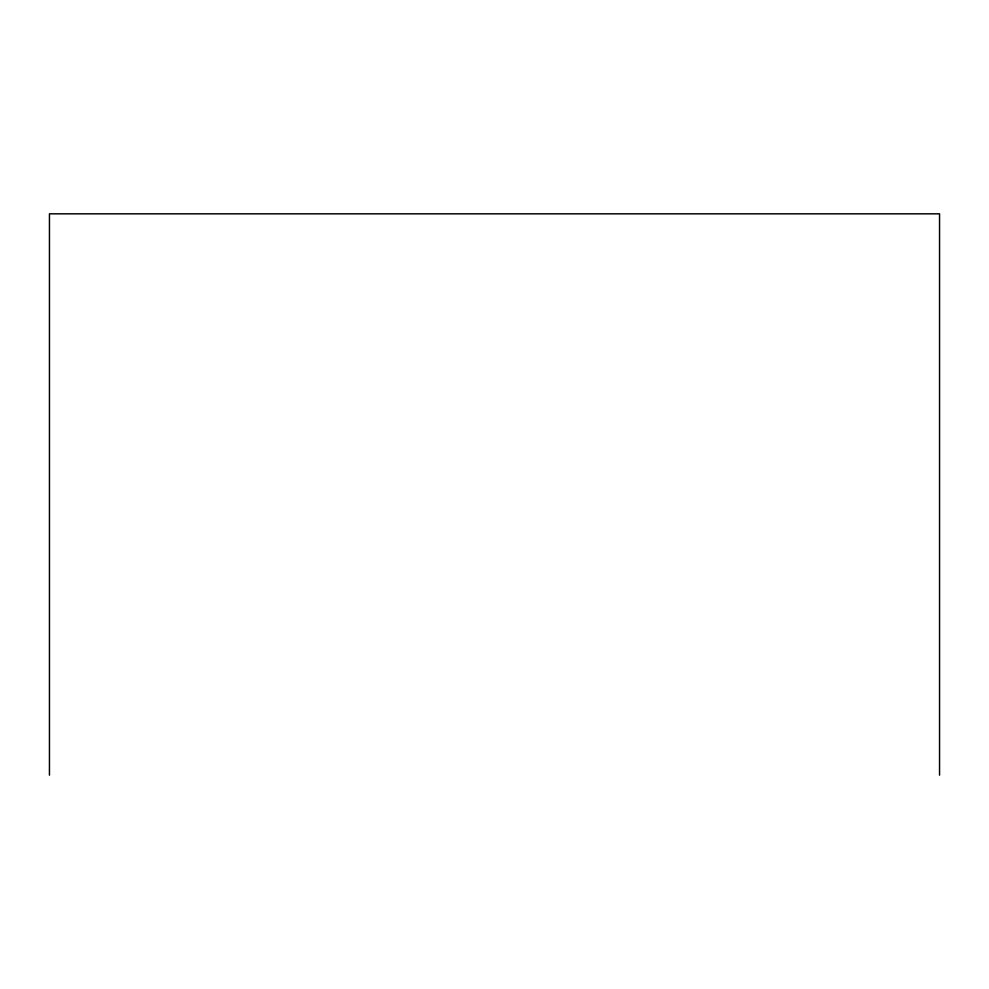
<?xml version="1.0" encoding="UTF-8"?>
<svg xmlns="http://www.w3.org/2000/svg" width="989" height="989" viewBox="0 0 989 989"><rect width="100%" height="100%" fill="white"/><g stroke="black" fill="none" stroke-linecap="round" stroke-linejoin="round"><path stroke-width="1.48" d="M939.55 775.178L939.55 213.822L49.45 213.822L49.45 775.178"/></g></svg>
